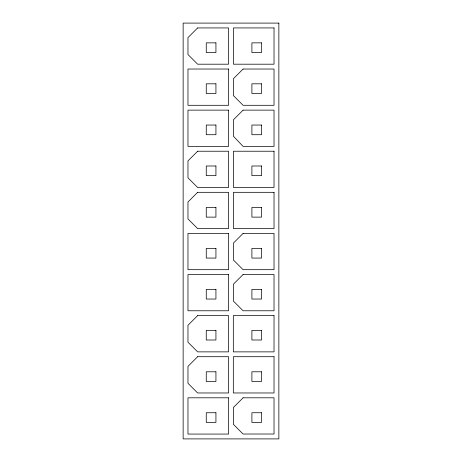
<?xml version="1.0" encoding="UTF-8"?>
<svg xmlns="http://www.w3.org/2000/svg" width="462" height="462" viewBox="0 0 462 462"><rect width="100%" height="100%" fill="white"/><g stroke="black" fill="none" stroke-linecap="round" stroke-linejoin="round"><path stroke-width="0.69" d="M197.638 27.934L187.97 37.607L187.97 54.528L197.638 64.195L228.58 64.195L228.58 27.934L197.638 27.934M243.087 69.029L233.42 78.702L233.42 95.622L243.087 105.296L274.03 105.296L274.03 69.029L243.087 69.029M197.638 151.224L187.97 160.892L187.97 177.818L197.638 187.485L228.58 187.485L228.58 151.224L197.638 151.224M243.087 110.129L233.42 119.797L233.42 136.238L243.087 146.39L274.03 146.39L274.03 110.129L243.087 110.129M197.638 192.319L187.97 201.992L187.97 218.913L197.638 228.58L228.58 228.58L228.58 192.319L197.638 192.319M243.087 233.42L233.42 243.087L233.42 260.008L243.087 269.681L274.03 269.681L274.03 233.42L243.087 233.42M197.638 315.61L187.97 325.283L187.97 342.203L197.638 351.871L228.58 351.871L228.58 315.61L197.638 315.61M243.087 274.515L233.42 284.182L233.42 301.108L243.087 310.776L274.03 310.776L274.03 274.515L243.087 274.515M197.638 356.704L187.97 366.378L187.97 383.298L197.638 392.971L228.58 392.971L228.58 356.704L197.638 356.704M243.076 397.805L233.408 407.472L233.408 424.353L243.076 434.02L274.03 434.02L274.03 397.805L243.076 397.805M278.863 23.1L183.137 23.1L183.137 438.9L278.863 438.9L278.863 23.1M274.03 27.934L233.42 27.934L233.42 64.195L274.03 64.195L274.03 27.934M215.933 42.856L206.26 42.856L206.26 52.529L215.933 52.529L215.933 42.856M261.567 42.856L251.9 42.856L251.9 52.529L261.567 52.529L261.567 42.856M228.58 69.029L187.97 69.029L187.97 105.296L228.58 105.296L228.58 69.029M215.933 83.813L206.26 83.813L206.26 93.48L215.933 93.48L215.933 83.813M261.567 83.813L251.9 83.813L251.9 93.48L261.567 93.48L261.567 83.813M228.58 110.129L187.97 110.129L187.97 146.39L228.58 146.39L228.58 110.129M215.933 125.04L206.26 125.04L206.26 134.713L215.933 134.713L215.933 125.04M261.567 125.04L251.9 125.04L251.9 134.713L261.567 134.713L261.567 125.04M274.03 151.224L233.42 151.224L233.42 187.485L274.03 187.485L274.03 151.224M215.933 165.997L206.26 165.997L206.26 175.664L215.933 175.664L215.933 165.997M261.567 165.997L251.9 165.997L251.9 175.664L261.567 175.664L261.567 165.997M274.03 192.319L233.42 192.319L233.42 228.58L274.03 228.58L274.03 192.319M215.933 207.45L206.26 207.45L206.26 217.123L215.933 217.123L215.933 207.45M261.567 207.45L251.9 207.45L251.9 217.123L261.567 217.123L261.567 207.45M228.58 233.42L187.97 233.42L187.97 269.681L228.58 269.681L228.58 233.42M215.933 248.406L206.26 248.406L206.26 258.073L215.933 258.073L215.933 248.406M261.567 248.406L251.9 248.406L251.9 258.073L261.567 258.073L261.567 248.406M228.58 274.515L187.97 274.515L187.97 310.776L228.58 310.776L228.58 274.515M215.933 289.379L206.26 289.379L206.26 299.047L215.933 299.047L215.933 289.379M261.567 289.379L251.9 289.379L251.9 299.047L261.567 299.047L261.567 289.379M274.03 315.61L233.327 315.61L233.327 351.871L274.03 351.871L274.03 315.61M215.933 330.336L206.26 330.336L206.26 340.003L215.933 340.003L215.933 330.336M261.567 330.336L251.9 330.336L251.9 340.003L261.567 340.003L261.567 330.336M274.03 356.704L233.327 356.704L233.327 392.971L274.03 392.971L274.03 356.704M215.933 371.789L206.26 371.789L206.26 381.456L215.933 381.456L215.933 371.789M261.567 371.789L251.9 371.789L251.9 381.456L261.567 381.456L261.567 371.789M228.58 397.805L187.97 397.805L187.97 434.066L228.58 434.066L228.58 397.805M215.933 412.739L206.26 412.739L206.26 422.412L215.933 422.412L215.933 412.739M261.567 412.739L251.9 412.739L251.9 422.412L261.567 422.412L261.567 412.739"/></g></svg>
